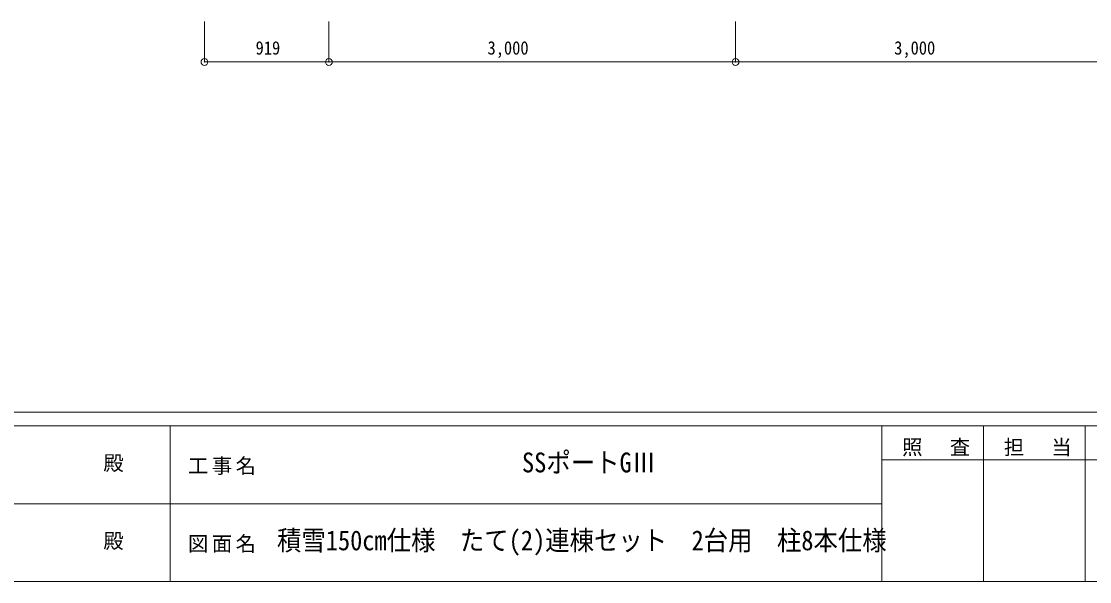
# Model space of a CAD drawing. Units: millimetres, scale not verified. Extents: x -13976 to 14131, y -9754 to 9646.
# Drawn here: x -1768 to 6113, y -9754 to -5619 of the extents above; entities that cross this region are included whole.
import ezdxf
from ezdxf.enums import TextEntityAlignment as Align

# ---------------------------------------------------------------- set-up
doc = ezdxf.new("R2010")
doc.units = ezdxf.units.MM
doc.header["$LTSCALE"] = 50
doc.header["$PDMODE"] = 32
doc.header["$PDSIZE"] = 50
doc.layers.add('0-6_手摺', color=5, linetype='Continuous', lineweight=5)
doc.layers.add('F-0_ﾚｲﾔ240', color=7, linetype='Continuous', lineweight=9)
doc.styles.add('ＭＳ ゴシック', font='')
doc.styles.get('ＭＳ ゴシック').set_extended_font_data('MS Gothic')

msp = doc.modelspace()

# ---------------------------------------------------------------- linework, layer by layer
at = {"layer": '0-6_手摺', "color": 6, "lineweight": 9}
for p, q in [((-417.75, -5918.71), (-417.75, -5618.71)), ((500.78, -5918.71), (500.78, -5618.71)), ((3500.78, -5918.71), (3500.78, -5618.71)), ((500.78, -5918.71), (-417.75, -5918.71))]:
    msp.add_line(p, q, dxfattribs=at)
msp.add_lwpolyline([(500.78, -5918.71), (3500.78, -5918.71), (6500.78, -5918.71), (9500.78, -5918.71), (10421.18, -5918.71)], dxfattribs=at)
at = {"layer": '0-6_手摺', "color": 6}
for p in [(-417.75, -5918.71), (500.78, -5918.71), (3500.78, -5918.71)]:
    msp.add_point(p, dxfattribs=at)
at = {"layer": 'F-0_ﾚｲﾔ240', "color": 5, "lineweight": 5}
for p, q in [((-13975.76, -8504.43), (13424.24, -8504.43)), ((-13975.76, -8604.43), (8979.65, -8604.43)), ((-670.35, -8604.43), (-670.35, -9754.43)), ((4579.65, -8604.43), (4579.65, -9754.43)), ((5329.65, -8604.43), (5329.65, -9754.43)), ((6079.65, -8604.43), (6079.65, -9754.43)), ((4579.65, -8854.43), (7579.65, -8854.43)), ((-5670.35, -9179.43), (4579.65, -9179.43)), ((-13975.76, -9754.43), (13424.24, -9754.43))]:
    msp.add_line(p, q, dxfattribs=at)

# ---------------------------------------------------------------- texts
at = {"layer": '0-6_手摺', "color": 7, "style": 'ＭＳ ゴシック', "width": 0.9}
for s, p in [('919', (-40.07, -5893.81)), ('3,000', (1670.78, -5893.81)), ('3,000', (4670.78, -5893.81))]:
    msp.add_text(s, height=98.97, dxfattribs=at).set_placement(p, align=Align.BOTTOM_LEFT)
at = {"layer": 'F-0_ﾚｲﾔ240', "style": 'ＭＳ ゴシック'}
for p in [(-1163.21, -8966.93), (-1163.21, -9541.93)]:
    msp.add_text('殿', height=110, dxfattribs=at).set_placement(p, align=Align.BOTTOM_LEFT)
at = {"layer": 'F-0_ﾚｲﾔ240', "style": 'ＭＳ ゴシック', "width": 0.9}
for s, p in [('SSポートGⅢ', (1925.23, -8991.93)), ('積雪150㎝仕様\u3000たて(2)連棟セット\u30002台用\u3000柱8本仕様', (118.09, -9566.93))]:
    msp.add_text(s, height=146.6, dxfattribs=at).set_placement(p, align=Align.BOTTOM_LEFT)
at = {"layer": 'F-0_ﾚｲﾔ240', "char_height": 110, "attachment_point": 7, "style": 'ＭＳ ゴシック'}
for s, insert in [('\\T1.17;照\u3000査', (4729.65, -8829.43)), ('\\T1.17;担\u3000当', (5479.65, -8829.43)), ('\\T1.17;工事名', (-538.51, -8966.93)), ('\\T1.17;図面名', (-538.51, -9541.93))]:
    msp.add_mtext(s, dxfattribs=dict(at, insert=insert))

doc.saveas('drawing.dxf')
